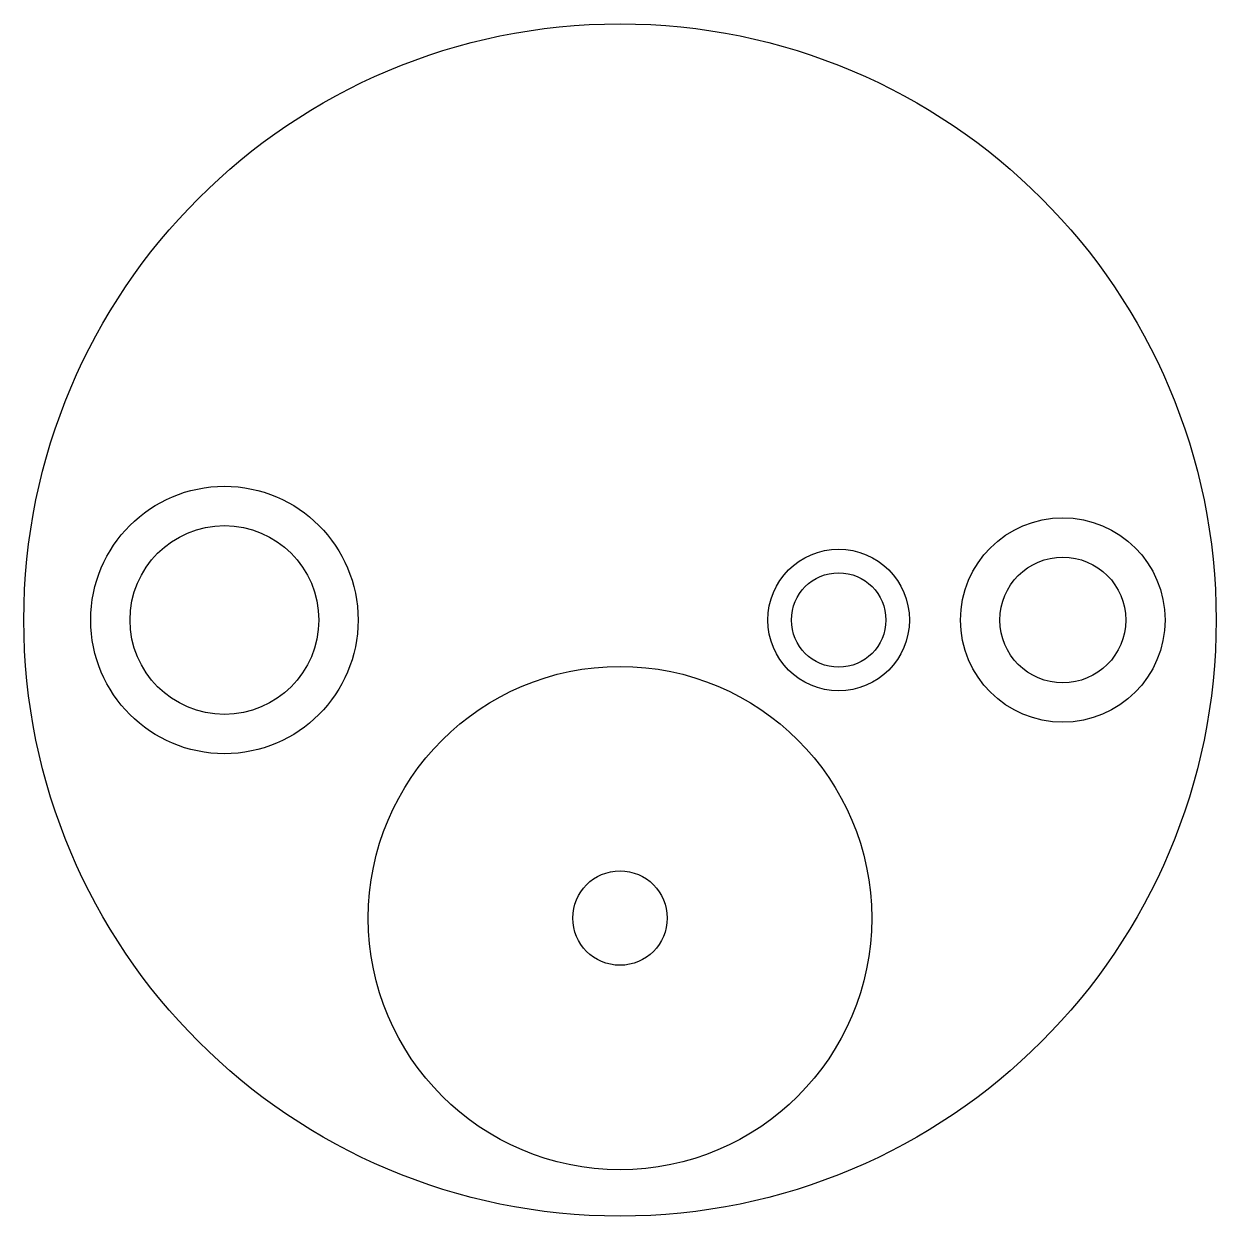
# Model space of a CAD drawing. Extents: x -244.6 to -168.8, y -377.4 to -301.6.
import ezdxf

# ---------------------------------------------------------------- set-up
doc = ezdxf.new("R2010")
doc.units = 0
for name, color, linetype in [('Sketch038', 7, 'CONTINUOUS'), ('Sketch039', 7, 'CONTINUOUS'), ('Sketch040', 7, 'CONTINUOUS'), ('Sketch041', 7, 'CONTINUOUS'), ('Sketch042', 7, 'CONTINUOUS'), ('Sketch043', 7, 'CONTINUOUS'), ('Sketch044', 7, 'CONTINUOUS')]:
    doc.layers.add(name, color=color, linetype=linetype)

msp = doc.modelspace()

# ---------------------------------------------------------------- linework, layer by layer
at = {"layer": 'Sketch038'}
msp.add_circle((-206.728, -339.466), 37.9, dxfattribs=at)
at = {"layer": 'Sketch039'}
msp.add_circle((-206.728, -358.416), 16, dxfattribs=at)
at = {"layer": 'Sketch040'}
msp.add_circle((-206.728, -358.416), 3, dxfattribs=at)
at = {"layer": 'Sketch041'}
msp.add_circle((-231.878, -339.466), 8.5, dxfattribs=at)
at = {"layer": 'Sketch042'}
msp.add_circle((-231.878, -339.466), 6, dxfattribs=at)
at = {"layer": 'Sketch043'}
for centre, radius in [((-178.578, -339.466), 6.5), ((-192.828, -339.466), 4.5)]:
    msp.add_circle(centre, radius, dxfattribs=at)
at = {"layer": 'Sketch044'}
for centre, radius in [((-178.578, -339.466), 4), ((-192.828, -339.466), 3)]:
    msp.add_circle(centre, radius, dxfattribs=at)

doc.saveas('drawing.dxf')
